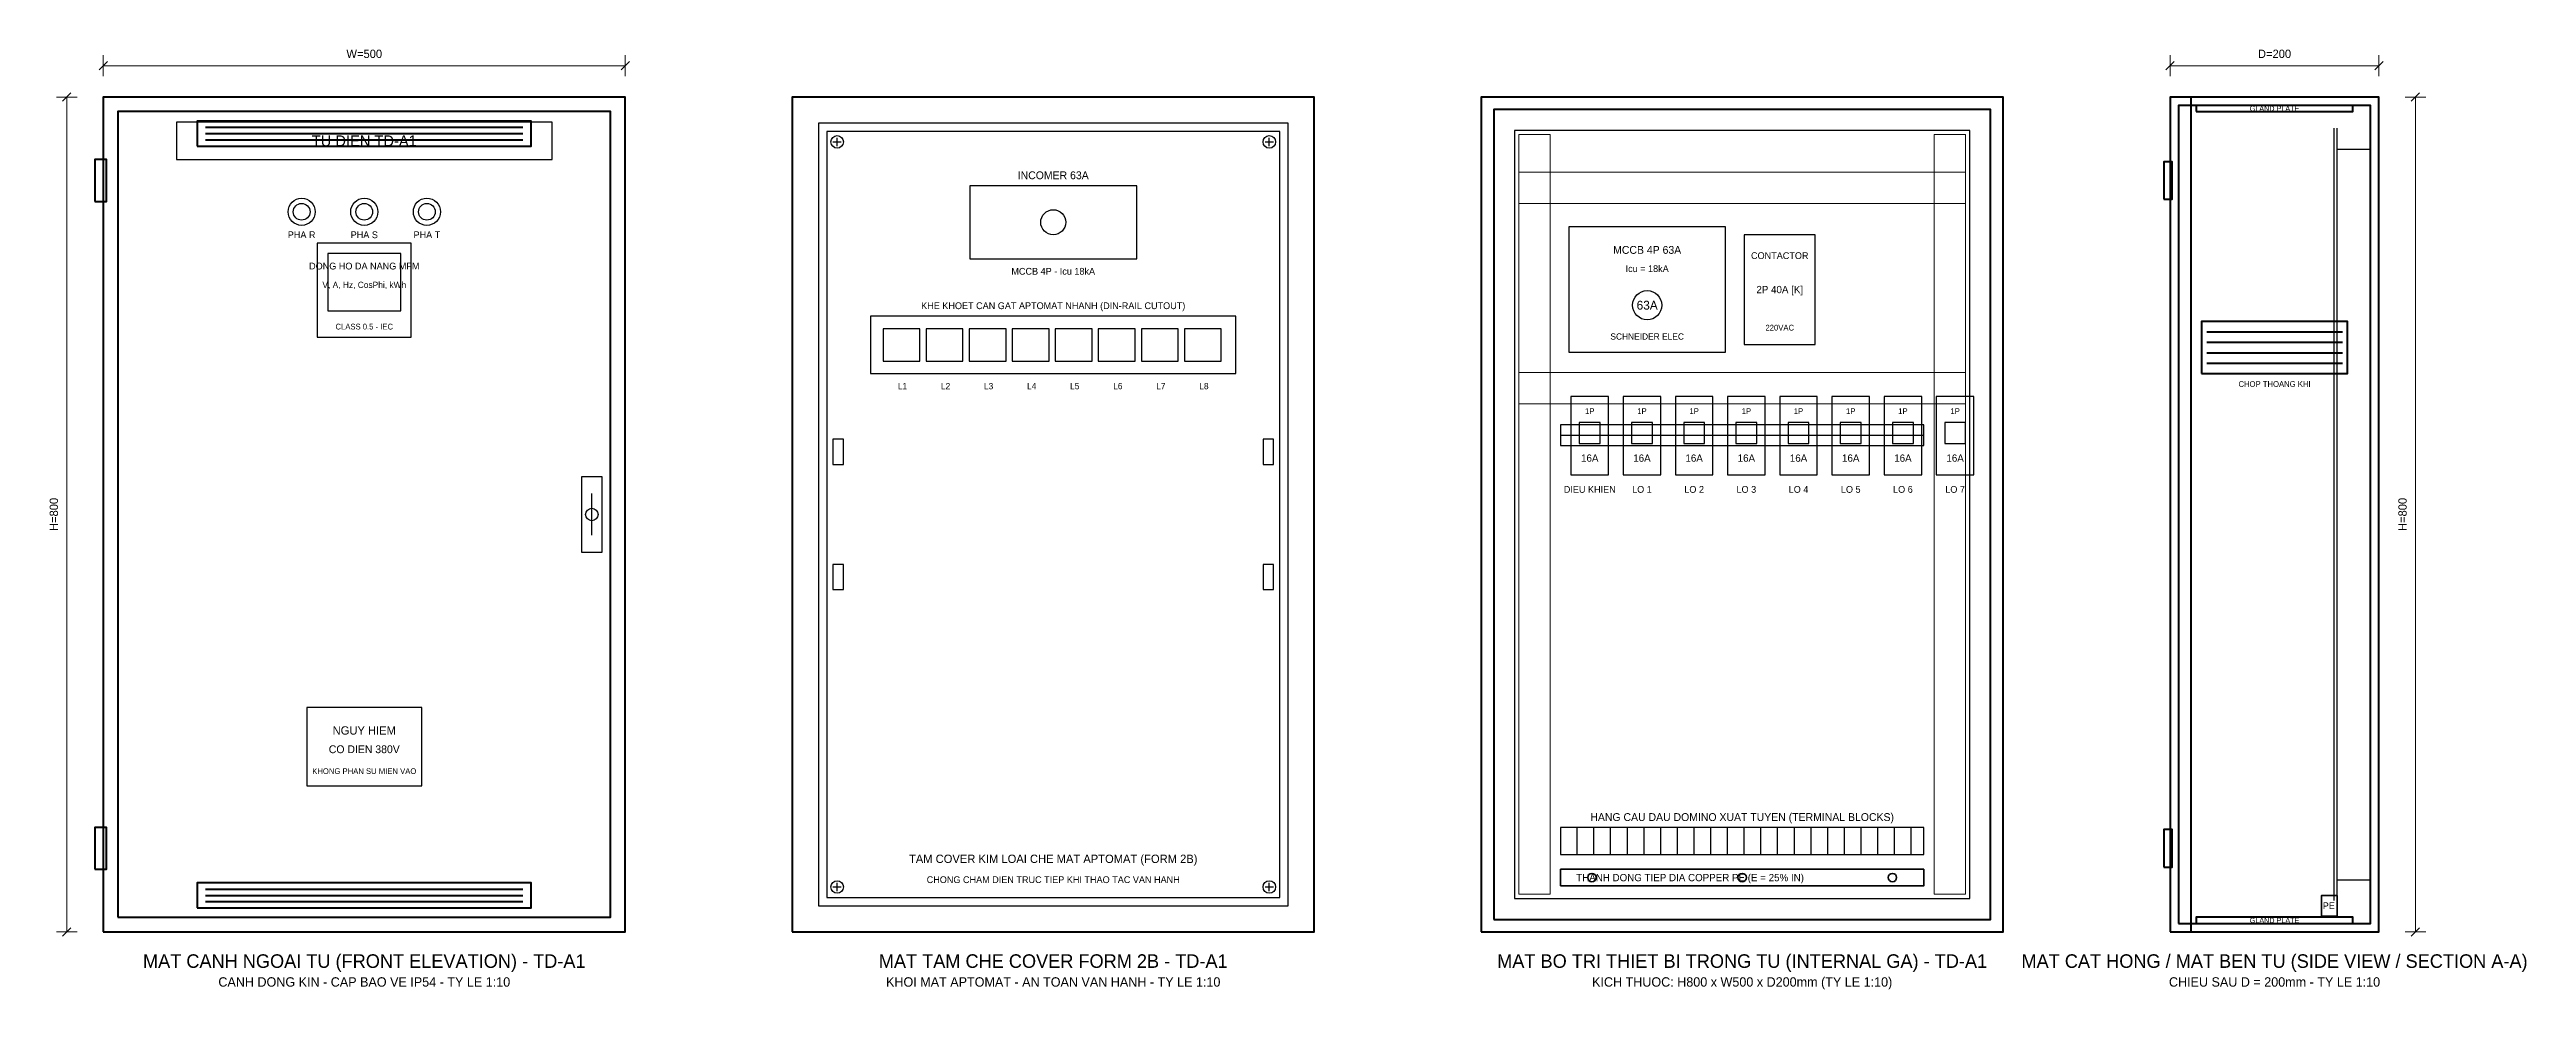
# Model space of a CAD drawing. Header units: metres. Extents: x 48 to 18260, y 45 to 1746.
# Drawn here: x 48 to 2421, y 45 to 946 of the extents above; entities that cross this region are included whole.
import ezdxf
from ezdxf.enums import TextEntityAlignment as Align

# ---------------------------------------------------------------- set-up
doc = ezdxf.new("R2010")
doc.units = ezdxf.units.M
for name, color, linetype, lineweight in [('0_COPPER', 3, 'Continuous', 35), ('0_DEVICES', 7, 'Continuous', 30), ('0_DIM', 1, 'Continuous', 15), ('0_DOOR_ITEMS', 1, 'Continuous', 25), ('0_DUCTS', 8, 'Continuous', 18), ('0_FRAME', 6, 'Continuous', 40), ('0_PLATE', 4, 'Continuous', 25), ('0_TEXT', 7, 'Continuous', 20), ('0_TEXT_TITLE', 3, 'Continuous', 30)]:
    doc.layers.add(name, color=color, linetype=linetype, lineweight=lineweight)

msp = doc.modelspace()

# ---------------------------------------------------------------- linework, layer by layer
at = {"layer": '0_COPPER', "color": 3}
for points in [[(1496, 144), (1844, 144), (1844, 160), (1496, 160), (1496, 144)], [(2225, 115), (2240, 115), (2240, 135), (2225, 135), (2225, 115)]]:
    msp.add_lwpolyline(points, close=True, dxfattribs=at)
for centre in [(1526, 152), (1670, 152), (1814, 152)]:
    msp.add_circle(centre, 4, dxfattribs=at)
at = {"layer": '0_DEVICES'}
for p, q in [((568, 480), (568, 520)), ((1512, 174), (1512, 200)), ((1528, 174), (1528, 200)), ((1544, 174), (1544, 200)), ((1560, 174), (1560, 200)), ((1576, 174), (1576, 200)), ((1592, 174), (1592, 200)), ((1608, 174), (1608, 200)), ((1624, 174), (1624, 200)), ((1640, 174), (1640, 200)), ((1656, 174), (1656, 200)), ((1672, 174), (1672, 200)), ((1688, 174), (1688, 200)), ((1704, 174), (1704, 200)), ((1720, 174), (1720, 200)), ((1736, 174), (1736, 200)), ((1752, 174), (1752, 200)), ((1768, 174), (1768, 200)), ((1784, 174), (1784, 200)), ((1800, 174), (1800, 200)), ((1816, 174), (1816, 200)), ((1832, 174), (1832, 200))]:
    msp.add_line(p, q, dxfattribs=at)
for points in [[(930, 745), (1090, 745), (1090, 815), (930, 815), (930, 745)], [(1504, 655.5), (1654, 655.5), (1654, 775.5), (1504, 775.5), (1504, 655.5)], [(1672, 663), (1740, 663), (1740, 768), (1672, 768), (1672, 663)], [(835, 635), (1185, 635), (1185, 690), (835, 690), (835, 635)], [(847, 647), (882.2, 647), (882.2, 678), (847, 678), (847, 647)], [(888.2, 647), (923.5, 647), (923.5, 678), (888.2, 678), (888.2, 647)], [(929.5, 647), (964.8, 647), (964.8, 678), (929.5, 678), (929.5, 647)], [(970.8, 647), (1006, 647), (1006, 678), (970.8, 678), (970.8, 647)], [(1012, 647), (1047.2, 647), (1047.2, 678), (1012, 678), (1012, 647)], [(1053.2, 647), (1088.5, 647), (1088.5, 678), (1053.2, 678), (1053.2, 647)], [(1094.5, 647), (1129.8, 647), (1129.8, 678), (1094.5, 678), (1094.5, 647)], [(1135.8, 647), (1171, 647), (1171, 678), (1135.8, 678), (1135.8, 647)], [(1506, 538), (1542, 538), (1542, 613), (1506, 613), (1506, 538)], [(1556, 538), (1592, 538), (1592, 613), (1556, 613), (1556, 538)], [(1606, 538), (1642, 538), (1642, 613), (1606, 613), (1606, 538)], [(1656, 538), (1692, 538), (1692, 613), (1656, 613), (1656, 538)], [(1706, 538), (1742, 538), (1742, 613), (1706, 613), (1706, 538)], [(1756, 538), (1792, 538), (1792, 613), (1756, 613), (1756, 538)], [(1806, 538), (1842, 538), (1842, 613), (1806, 613), (1806, 538)], [(1856, 538), (1892, 538), (1892, 613), (1856, 613), (1856, 538)], [(799, 548), (809, 548), (809, 572), (799, 572), (799, 548)], [(1211, 548), (1221, 548), (1221, 572), (1211, 572), (1211, 548)], [(1514, 568), (1534, 568), (1534, 588), (1514, 588), (1514, 568)], [(1564, 568), (1584, 568), (1584, 588), (1564, 588), (1564, 568)], [(1614, 568), (1634, 568), (1634, 588), (1614, 588), (1614, 568)], [(1664, 568), (1684, 568), (1684, 588), (1664, 588), (1664, 568)], [(1714, 568), (1734, 568), (1734, 588), (1714, 588), (1714, 568)], [(1764, 568), (1784, 568), (1784, 588), (1764, 588), (1764, 568)], [(1814, 568), (1834, 568), (1834, 588), (1814, 588), (1814, 568)], [(1864, 568), (1884, 568), (1884, 588), (1864, 588), (1864, 568)], [(558, 464), (578, 464), (578, 536), (558, 536), (558, 464)], [(799, 428), (809, 428), (809, 452), (799, 452), (799, 428)], [(1211, 428), (1221, 428), (1221, 452), (1211, 452), (1211, 428)], [(1496, 174), (1844, 174), (1844, 200), (1496, 200), (1496, 174)]]:
    msp.add_lwpolyline(points, close=True, dxfattribs=at)
for centre, radius in [((1010, 780), 12), ((1579, 700.5), 14), ((568, 500), 6)]:
    msp.add_circle(centre, radius, dxfattribs=at)
at = {"layer": '0_DIM', "color": 1}
for p, q in [((96, 926), (104, 934)), ((100, 920), (100, 940)), ((100, 930), (600, 930)), ((596, 926), (604, 934)), ((600, 920), (600, 940)), ((2076, 926), (2084, 934)), ((2080, 920), (2080, 940)), ((2080, 930), (2280, 930)), ((2276, 926), (2284, 934)), ((2280, 920), (2280, 940)), ((61, 896), (69, 904)), ((2311, 896), (2319, 904)), ((55, 900), (75, 900)), ((65, 100), (65, 900)), ((2305, 900), (2325, 900)), ((2315, 100), (2315, 900)), ((55, 100), (75, 100)), ((61, 96), (69, 104)), ((2305, 100), (2325, 100)), ((2311, 96), (2319, 104))]:
    msp.add_line(p, q, dxfattribs=at)
at = {"layer": '0_DOOR_ITEMS', "color": 7}
msp.add_lwpolyline([(305, 670), (395, 670), (395, 760), (305, 760), (305, 670)], close=True, dxfattribs=at)
at = {"layer": '0_DOOR_ITEMS', "color": 4}
msp.add_lwpolyline([(315, 695), (385, 695), (385, 750), (315, 750), (315, 695)], close=True, dxfattribs=at)
at = {"layer": '0_DOOR_ITEMS', "color": 2}
msp.add_lwpolyline([(295, 240), (405, 240), (405, 315), (295, 315), (295, 240)], close=True, dxfattribs=at)
at = {"layer": '0_DOOR_ITEMS', "color": 1}
for radius in [13, 8]:
    msp.add_circle((290, 790), radius, dxfattribs=at)
at = {"layer": '0_DOOR_ITEMS', "color": 2}
for radius in [13, 8]:
    msp.add_circle((350, 790), radius, dxfattribs=at)
at = {"layer": '0_DOOR_ITEMS', "color": 3}
for radius in [13, 8]:
    msp.add_circle((410, 790), radius, dxfattribs=at)
at = {"layer": '0_DUCTS'}
for points in [[(1456, 136), (1486, 136), (1486, 864), (1456, 864), (1456, 136)], [(1854, 136), (1884, 136), (1884, 864), (1854, 864), (1854, 136)], [(1456, 798), (1884, 798), (1884, 828), (1456, 828), (1456, 798)], [(1456, 606), (1884, 606), (1884, 636), (1456, 636), (1456, 606)]]:
    msp.add_lwpolyline(points, close=True, dxfattribs=at)
at = {"layer": '0_FRAME'}
for p, q in [((198, 871), (502, 871)), ((198, 865), (502, 865)), ((198, 859), (502, 859)), ((2115, 675), (2245, 675)), ((2115, 665), (2245, 665)), ((2115, 655), (2245, 655)), ((2115, 645), (2245, 645)), ((198, 141), (502, 141)), ((198, 135), (502, 135)), ((198, 129), (502, 129))]:
    msp.add_line(p, q, dxfattribs=at)
for points in [[(100, 100), (600, 100), (600, 900), (100, 900), (100, 100)], [(114, 114), (586, 114), (586, 886), (114, 886), (114, 114)], [(760, 100), (1260, 100), (1260, 900), (760, 900), (760, 100)], [(1420, 100), (1920, 100), (1920, 900), (1420, 900), (1420, 100)], [(1432, 112), (1908, 112), (1908, 888), (1432, 888), (1432, 112)], [(2080, 100), (2280, 100), (2280, 900), (2080, 900), (2080, 100)], [(2080, 100), (2100, 100), (2100, 900), (2080, 900), (2080, 100)], [(2088, 108), (2272, 108), (2272, 892), (2088, 892), (2088, 108)], [(2105, 886), (2255, 886), (2255, 892), (2105, 892), (2105, 886)], [(190, 853), (510, 853), (510, 877), (190, 877), (190, 853)], [(92, 800), (103, 800), (103, 840), (92, 840), (92, 800)], [(2074, 802), (2082, 802), (2082, 838), (2074, 838), (2074, 802)], [(2110, 635), (2250, 635), (2250, 685), (2110, 685), (2110, 635)], [(92, 160), (103, 160), (103, 200), (92, 200), (92, 160)], [(2074, 162), (2082, 162), (2082, 198), (2074, 198), (2074, 162)], [(190, 123), (510, 123), (510, 147), (190, 147), (190, 123)], [(2105, 108), (2255, 108), (2255, 114), (2105, 114), (2105, 108)]]:
    msp.add_lwpolyline(points, close=True, dxfattribs=at)
at = {"layer": '0_PLATE', "color": 4}
for p, q in [((799, 857), (807, 857)), ((803, 853), (803, 861)), ((1213, 857), (1221, 857)), ((1217, 853), (1217, 861)), ((2237, 130), (2237, 870)), ((2240, 130), (2240, 870)), ((2240, 850), (2272, 850)), ((799, 143), (807, 143)), ((803, 139), (803, 147)), ((1213, 143), (1221, 143)), ((1217, 139), (1217, 147)), ((2240, 150), (2272, 150))]:
    msp.add_line(p, q, dxfattribs=at)
at = {"layer": '0_PLATE'}
msp.add_line((1496, 576), (1844, 576), dxfattribs=at)
at = {"layer": '0_PLATE', "color": 4}
for points in [[(170, 840), (530, 840), (530, 876), (170, 876), (170, 840)], [(785, 125), (1235, 125), (1235, 875), (785, 875), (785, 125)], [(793, 133), (1227, 133), (1227, 867), (793, 867), (793, 133)]]:
    msp.add_lwpolyline(points, close=True, dxfattribs=at)
at = {"layer": '0_PLATE'}
for points in [[(1452, 132), (1888, 132), (1888, 868), (1452, 868), (1452, 132)], [(1496, 566), (1844, 566), (1844, 586), (1496, 586), (1496, 566)]]:
    msp.add_lwpolyline(points, close=True, dxfattribs=at)
at = {"layer": '0_PLATE', "color": 4}
for centre in [(803, 857), (1217, 857), (803, 143), (1217, 143)]:
    msp.add_circle(centre, 6, dxfattribs=at)

# ---------------------------------------------------------------- texts
at = {"layer": '0_COPPER', "color": 3}
msp.add_text('THANH DONG TIEP DIA COPPER PE (E = 25% IN)', height=7, dxfattribs=at).set_placement((1511, 152), align=Align.MIDDLE_LEFT)
msp.add_text('PE', height=6.5, dxfattribs=at).set_placement((2232, 125), align=Align.MIDDLE_CENTER)
at = {"layer": '0_TEXT', "color": 1}
for s, p in [('W=500', (350, 935)), ('D=200', (2180, 935))]:
    msp.add_text(s, height=8, dxfattribs=at).set_placement(p, align=Align.BOTTOM_CENTER)
at = {"layer": '0_TEXT'}
for s, height, p in [('GLAND PLATE', 5, (2180, 889)), ('MCCB 4P - Icu 18kA', 6.5, (1010, 733)), ('MCCB 4P 63A', 7.5, (1579, 753.5)), ('Icu = 18kA', 6.5, (1579, 735.5)), ('CONTACTOR', 6.5, (1706, 748)), ('V, A, Hz, CosPhi, kWh', 6, (350, 720)), ('KHE KHOET CAN GAT APTOMAT NHANH (DIN-RAIL CUTOUT)', 6.5, (1010, 700)), ('CLASS 0.5 - IEC', 5.5, (350, 680)), ('SCHNEIDER ELEC', 6, (1579, 670.5)), ('220VAC', 5.5, (1706, 679)), ('CHOP THOANG KHI', 5.5, (2180, 625)), ('1P', 5.5, (1524, 599)), ('1P', 5.5, (1574, 599)), ('1P', 5.5, (1624, 599)), ('1P', 5.5, (1674, 599)), ('1P', 5.5, (1724, 599)), ('1P', 5.5, (1774, 599)), ('1P', 5.5, (1824, 599)), ('1P', 5.5, (1874, 599)), ('HANG CAU DAU DOMINO XUAT TUYEN (TERMINAL BLOCKS)', 7.5, (1670, 210)), ('CHONG CHAM DIEN TRUC TIEP KHI THAO TAC VAN HANH', 6.5, (1010, 150)), ('GLAND PLATE', 5, (2180, 111)), ('CANH DONG KIN - CAP BAO VE IP54 - TY LE 1:10', 9, (350, 52)), ('KHOI MAT APTOMAT - AN TOAN VAN HANH - TY LE 1:10', 9, (1010, 52)), ('KICH THUOC: H800 x W500 x D200mm (TY LE 1:10)', 9, (1670, 52)), ('CHIEU SAU D = 200mm - TY LE 1:10', 9, (2180, 52))]:
    msp.add_text(s, height=height, dxfattribs=at).set_placement(p, align=Align.MIDDLE_CENTER)
at = {"layer": '0_TEXT', "color": 1}
msp.add_text('PHA R', height=6.5, dxfattribs=at).set_placement((290, 768), align=Align.MIDDLE_CENTER)
at = {"layer": '0_TEXT', "color": 2}
for s, height, p in [('PHA S', 6.5, (350, 768)), ('KHONG PHAN SU MIEN VAO', 5.5, (350, 254))]:
    msp.add_text(s, height=height, dxfattribs=at).set_placement(p, align=Align.MIDDLE_CENTER)
at = {"layer": '0_TEXT', "color": 3}
msp.add_text('PHA T', height=6.5, dxfattribs=at).set_placement((410, 768), align=Align.MIDDLE_CENTER)
at = {"layer": '0_TEXT', "color": 1}
for p in [(59, 500), (2309, 500)]:
    msp.add_text('H=800', height=8, rotation=90, dxfattribs=at).set_placement(p, align=Align.BOTTOM_CENTER)
at = {"layer": '0_TEXT_TITLE', "color": 3}
for s, height, p in [('TU DIEN TD-A1', 10.5, (350, 858)), ('INCOMER 63A', 7.5, (1010, 825)), ('DONG HO DA NANG MFM', 6.5, (350, 738)), ('L1', 6, (865.6, 623)), ('L2', 6, (906.9, 623)), ('L3', 6, (948.1, 623)), ('L4', 6, (989.4, 623)), ('L5', 6, (1030.6, 623)), ('L6', 6, (1071.9, 623)), ('L7', 6, (1113.1, 623)), ('L8', 6, (1154.4, 623)), ('TAM COVER KIM LOAI CHE MAT APTOMAT (FORM 2B)', 8, (1010, 170))]:
    msp.add_text(s, height=height, dxfattribs=at).set_placement(p, align=Align.MIDDLE_CENTER)
at = {"layer": '0_TEXT_TITLE'}
for s, height, p in [('2P 40A [K]', 7, (1706, 715.5)), ('63A', 8.5, (1579, 700.5)), ('16A', 7, (1524, 554)), ('16A', 7, (1574, 554)), ('16A', 7, (1624, 554)), ('16A', 7, (1674, 554)), ('16A', 7, (1724, 554)), ('16A', 7, (1774, 554)), ('16A', 7, (1824, 554)), ('16A', 7, (1874, 554)), ('DIEU KHIEN', 6.5, (1524, 524)), ('LO 1', 6.5, (1574, 524)), ('LO 2', 6.5, (1624, 524)), ('LO 3', 6.5, (1674, 524)), ('LO 4', 6.5, (1724, 524)), ('LO 5', 6.5, (1774, 524)), ('LO 6', 6.5, (1824, 524)), ('LO 7', 6.5, (1874, 524)), ('MAT CANH NGOAI TU (FRONT ELEVATION) - TD-A1', 13, (350, 72)), ('MAT TAM CHE COVER FORM 2B - TD-A1', 13, (1010, 72)), ('MAT BO TRI THIET BI TRONG TU (INTERNAL GA) - TD-A1', 13, (1670, 72)), ('MAT CAT HONG / MAT BEN TU (SIDE VIEW / SECTION A-A)', 13, (2180, 72))]:
    msp.add_text(s, height=height, dxfattribs=at).set_placement(p, align=Align.MIDDLE_CENTER)
at = {"layer": '0_TEXT_TITLE', "color": 1}
for s, height, p in [('NGUY HIEM', 8, (350, 293)), ('CO DIEN 380V', 7.5, (350, 275))]:
    msp.add_text(s, height=height, dxfattribs=at).set_placement(p, align=Align.MIDDLE_CENTER)

doc.saveas('drawing.dxf')
